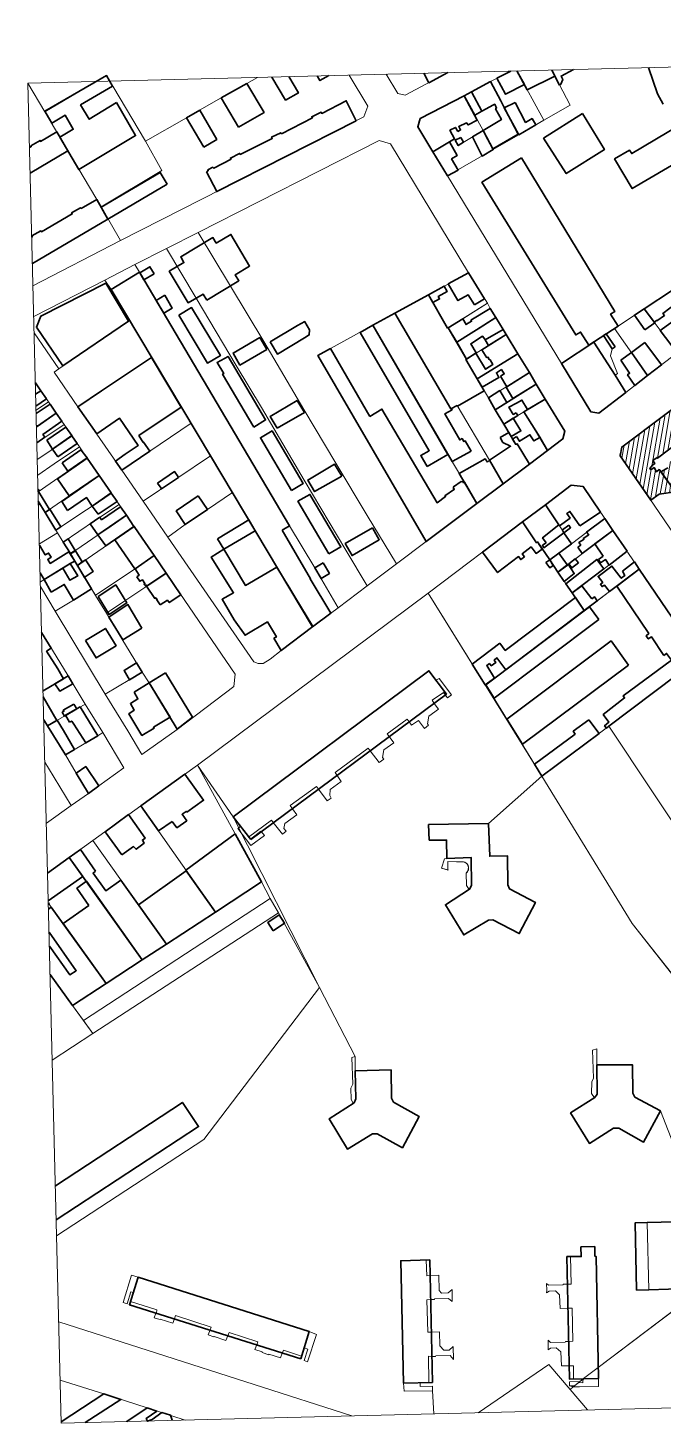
# Model space of a CAD drawing. Extents: x 1215 to 2028, y -6 to 499.
# Drawn here: x 1215 to 1445, y -6 to 499 of the extents above; entities that cross this region are included whole.
import ezdxf

# ---------------------------------------------------------------- set-up
doc = ezdxf.new("R2010")
doc.units = 0
doc.layers.add('Ar1-Site', color=6, linetype='CONTINUOUS', lineweight=18)
doc.layers.add('Ar2-Coupe-Gras', color=7, linetype='CONTINUOUS', lineweight=35)

msp = doc.modelspace()

# ---------------------------------------------------------------- hatches: boundary and pattern name
at = {"layer": 'Ar1-Site'}
h = msp.add_hatch(dxfattribs=at)
h.set_pattern_fill('ANSI31', color=256, scale=0.5, style=0)
h.set_pattern_definition([(260.1565, (1590.8917, 222.358), (1.56413, -0.271394), [])])
h.paths.add_polyline_path([(1486.774, 356.27), (1491.677, 360.015), (1506.937, 339.16), (1510.376, 341.494), (1519.314, 328.726), (1526.061, 333.641), (1486.199, 389.358), (1474.916, 380.957), (1429.67, 346.977), (1429.124, 343.84), (1440.142, 327.751), (1443.21, 329.951), (1448.937, 330.719), (1443.885, 337.963), (1443.239, 338.821), (1442.259, 338.047), (1441.348, 339.523), (1440.243, 338.746), (1439.856, 339.236), (1440.827, 340.385), (1441.685, 341.031), (1440.908, 342.136), (1442.506, 343.175), (1442.637, 342.928), (1462.496, 358.038), (1463.014, 357.302), (1464.853, 358.721), (1464.335, 359.458), (1470.958, 364.37), (1471.601, 363.636), (1472.824, 364.666), (1472.306, 365.403), (1479.297, 370.574), (1479.687, 369.959), (1481.404, 371.251), (1480.889, 371.862), (1482.852, 373.285), (1483.267, 371.672), (1484.565, 369.706), (1445.571, 340.503), (1446.348, 339.398), (1443.76, 337.96), (1449.062, 330.722), (1454.889, 332.491), (1456.977, 333.917), (1459.564, 330.359), (1464.423, 330.855), (1465.406, 331.504), (1461.272, 337.022), (1470.223, 343.741), (1474.482, 338.226), (1490.553, 349.994)])
h.paths.add_polyline_path([(1506.009, 366.368), (1504.851, 367.713), (1502.766, 366.162), (1503.802, 364.689)], flags=17)

# ---------------------------------------------------------------- linework, layer by layer
at = {"layer": 'Ar1-Site', "flags": 128}
for points in [[(1214.783, 478.651), (2015.984, 498.623), (2028.07, 13.758), (1226.87, -6.214)], [(1257.279, 457.601), (1263.289, 447.008), (1241.258, 433.842), (1220.912, 468.311), (1243.196, 481.358)], [(1372.663, 474.093), (1382.154, 479.201), (1392.377, 459.969), (1383.142, 454.617), (1379.472, 461.521)], [(1356.755, 465.826), (1372.663, 474.093), (1379.472, 461.521), (1370.49, 456.051), (1369.179, 458.516), (1361.302, 453.823), (1355.831, 462.805)], [(1366.641, 445.087), (1361.302, 453.823), (1369.179, 458.516), (1370.49, 456.051), (1379.472, 461.521), (1383.142, 454.617)], [(1276.339, 424.599), (1341.84, 457.835), (1345.991, 456.689), (1360.582, 432.57), (1374.26, 410.051), (1359.719, 402.069), (1347.519, 395.394), (1339.632, 391.076), (1319.67, 380.085), (1358.948, 312.736), (1348.155, 304.723), (1337.601, 322.197), (1326.261, 341.152), (1314.659, 360.599), (1300.183, 385.096), (1288.066, 405.155)], [(1264.991, 418.82), (1276.339, 424.599), (1288.066, 405.155), (1300.183, 385.096), (1314.659, 360.599), (1326.261, 341.152), (1337.601, 322.197), (1348.155, 304.723), (1337.487, 296.712), (1329.795, 309.636), (1314.798, 334.995), (1299.279, 361.215), (1290.155, 376.477), (1275.682, 400.849)], [(1253.518, 413.038), (1264.991, 418.82), (1275.682, 400.849), (1290.155, 376.477), (1299.279, 361.215), (1314.798, 334.995), (1329.795, 309.636), (1337.487, 296.712), (1327.066, 288.833), (1318.587, 303.236), (1309.463, 318.498), (1255.213, 410.207)], [(1242.666, 407.396), (1253.518, 413.038), (1255.213, 410.207), (1309.463, 318.498), (1318.587, 303.236), (1327.066, 288.833), (1317.746, 281.855), (1309.524, 296.015), (1304.84, 303.518), (1294.67, 320.628), (1289.325, 329.613), (1281.111, 343.399), (1280.852, 343.767), (1273.812, 355.583), (1270.296, 361.367), (1259.48, 379.334), (1251.526, 392.752), (1244.876, 403.953)], [(1374.26, 410.051), (1381.031, 398.978), (1366.887, 390.131), (1366.64, 390), (1359.719, 402.069)], [(1468.432, 395.535), (1449.681, 381.078), (1437.791, 397.02), (1458.315, 410.523), (1463.258, 402.652)], [(1396.223, 340.772), (1386.781, 333.666), (1381.823, 342.162), (1370.087, 361.98), (1367.868, 360.801), (1347.519, 395.394), (1359.719, 402.069), (1366.64, 390), (1366.887, 390.131), (1370.013, 384.963), (1373.54, 378.805), (1373.293, 378.674), (1377.34, 371.655), (1381.385, 364.76), (1383.865, 360.45), (1386.992, 355.282), (1388.818, 352.204), (1391.298, 347.894), (1391.792, 348.156)], [(1372.177, 393.386), (1381.031, 398.978), (1382.077, 397.13), (1384.158, 393.809), (1377.148, 389.388), (1375.179, 388.214), (1370.013, 384.963), (1366.887, 390.131)], [(1386.781, 333.666), (1377.215, 326.558), (1372.647, 334.438), (1366.78, 344.285), (1339.632, 391.076), (1347.519, 395.394), (1367.868, 360.801), (1370.087, 361.98), (1381.823, 342.162)], [(1387.809, 387.655), (1373.54, 378.805), (1370.013, 384.963), (1375.179, 388.214), (1377.148, 389.388), (1384.158, 393.809)], [(1449.681, 381.078), (1439.019, 372.817), (1426.977, 389.88), (1437.791, 397.02)], [(1232.817, 361.557), (1224.26, 374.085), (1225.98, 375.252), (1251.526, 392.752), (1259.48, 379.334)], [(1377.215, 326.558), (1358.948, 312.736), (1319.67, 380.085), (1339.632, 391.076), (1366.78, 344.285), (1372.647, 334.438)], [(1439.019, 372.817), (1431.176, 366.751), (1427.272, 373.024), (1428.133, 373.545), (1425.6, 379.978), (1426.162, 382.49), (1423.044, 387.284), (1426.977, 389.88)], [(1466.72, 288.816), (1428.993, 344.087), (1429.67, 346.977), (1474.551, 380.573), (1486.199, 389.358), (1503.802, 364.689), (1521.271, 340.391), (1526.71, 332.657), (1504.632, 316.368)], [(1387.809, 387.655), (1392.106, 380.642), (1377.34, 371.655), (1373.293, 378.674), (1373.54, 378.805)], [(1431.176, 366.751), (1421.369, 359.261), (1418.486, 359.689), (1407.807, 377.161), (1423.044, 387.284), (1426.162, 382.49), (1425.6, 379.978), (1428.133, 373.545), (1427.272, 373.024)], [(1248.753, 338.595), (1232.817, 361.557), (1259.48, 379.334), (1270.296, 361.367), (1273.812, 355.583), (1258.95, 345.469)], [(1392.106, 380.642), (1396.272, 373.875), (1381.385, 364.76), (1377.34, 371.655)], [(1396.272, 373.875), (1398.75, 369.69), (1383.865, 360.45), (1381.385, 364.76)], [(1398.75, 369.69), (1402.008, 364.275), (1394.252, 359.71), (1386.992, 355.282), (1383.865, 360.45)], [(1402.008, 364.275), (1409.041, 352.708), (1408.361, 349.943), (1402.846, 345.684), (1394.252, 359.71)], [(1402.846, 345.684), (1396.223, 340.772), (1391.792, 348.156), (1391.298, 347.894), (1388.818, 352.204), (1386.992, 355.282), (1394.252, 359.71)], [(1256.527, 327.421), (1248.753, 338.595), (1258.95, 345.469), (1273.812, 355.583), (1280.852, 343.767)], [(1256.527, 327.421), (1280.852, 343.767), (1281.111, 343.399), (1288.803, 330.474), (1279.712, 324.377), (1271.728, 318.931), (1265.47, 314.404)], [(1240.558, 336.642), (1244.964, 330.256), (1238.085, 325.588), (1235.994, 324.286), (1224.936, 316.891), (1221.029, 323.289), (1229.75, 329.252)], [(1244.964, 330.256), (1247.813, 326.205), (1238.843, 320.235), (1227.542, 312.584), (1225.46, 315.904), (1224.936, 316.891), (1235.994, 324.286), (1238.085, 325.588)], [(1294.67, 320.628), (1304.84, 303.518), (1309.524, 296.015), (1317.746, 281.855), (1306.467, 273.329), (1302.422, 270.231), (1299.962, 268.67), (1298.09, 268.624), (1296.576, 269.211), (1265.47, 314.404), (1271.728, 318.931), (1279.712, 324.377), (1288.803, 330.474), (1289.325, 329.613)], [(1402.086, 326.053), (1411.402, 333.156), (1415.662, 332.637), (1423.57, 321.093), (1411.432, 311.921)], [(1247.813, 326.205), (1250.409, 322.272), (1240.219, 315.148), (1230.148, 308.277), (1227.542, 312.584), (1238.843, 320.235)], [(1393.746, 319.85), (1402.086, 326.053), (1411.432, 311.921), (1403.582, 306.104), (1399.173, 312.615), (1398.805, 312.356)], [(1250.409, 322.272), (1253.259, 318.221), (1232.75, 304.094), (1231.711, 305.692), (1230.148, 308.277), (1240.219, 315.148)], [(1232.75, 304.094), (1253.259, 318.221), (1256.111, 314.045), (1260.517, 307.66), (1253.641, 302.866), (1239.263, 293.389), (1237.833, 295.602), (1235.356, 299.787)], [(1380.475, 260.934), (1380.225, 260.928), (1359.661, 294.142), (1393.746, 319.85), (1398.805, 312.356), (1399.173, 312.615), (1403.582, 306.104), (1406.566, 301.682), (1411.749, 294.191), (1416.03, 287.802)], [(1423.57, 321.093), (1426.425, 316.792), (1406.566, 301.682), (1403.582, 306.104), (1411.432, 311.921)], [(1426.425, 316.792), (1419.927, 311.883), (1415.517, 308.4), (1409.999, 304.266), (1406.566, 301.682), (1411.749, 294.191), (1415.182, 296.775), (1431.608, 309.301), (1426.812, 316.302)], [(1436.018, 302.791), (1431.871, 308.808), (1431.608, 309.301), (1424.989, 304.265), (1415.182, 296.775), (1411.749, 294.191), (1412.916, 292.472), (1416.03, 287.802), (1417.997, 289.101), (1425.228, 294.652), (1427.928, 296.593)], [(1257.795, 296.599), (1250.176, 291.538), (1243.173, 286.866), (1239.266, 293.264), (1239.263, 293.389), (1253.641, 302.866), (1260.517, 307.66), (1264.798, 301.271)], [(1264.798, 301.271), (1289.816, 264.795), (1289.304, 260.285), (1268.83, 244.785), (1258.666, 261.645), (1256.073, 265.453), (1247.473, 279.728), (1243.173, 286.866), (1250.176, 291.538), (1257.795, 296.599)], [(1400.787, 227.838), (1380.475, 260.934), (1416.03, 287.802), (1436.018, 302.791), (1457.803, 270.731), (1424.944, 245.929)], [(1242.78, 257.502), (1224.669, 287.529), (1231.314, 291.567), (1237.833, 295.602), (1239.266, 293.264), (1243.173, 286.866), (1247.473, 279.728), (1256.073, 265.453)], [(1457.803, 270.731), (1470.25, 252.429), (1489.573, 223.931), (1456.605, 198.501), (1424.944, 245.929)], [(1256.065, 235.723), (1250.981, 244.215), (1242.78, 257.502), (1256.073, 265.453), (1258.666, 261.645), (1268.83, 244.785)], [(1319.184, 224.18), (1309.74, 217.2), (1310.517, 216.095), (1312.071, 213.885), (1307.776, 210.78), (1307.448, 208.898), (1308.222, 207.918), (1306.874, 206.885), (1303.522, 211.049), (1302.876, 211.907), (1294.659, 205.831), (1295.301, 205.098), (1299.103, 207.941), (1299.231, 207.819), (1299.359, 207.697), (1300.392, 206.349), (1295.485, 202.729), (1290.708, 208.981), (1291.813, 209.758), (1289.104, 213.188), (1359.862, 266.041), (1362.446, 262.608), (1363.554, 263.26), (1368.075, 257.252), (1366.602, 256.216), (1365.825, 257.321), (1365.179, 258.179), (1361.003, 255.327), (1361.78, 254.222), (1363.331, 252.137), (1359.898, 249.554), (1359.342, 246.792), (1359.729, 246.302), (1358.259, 245.141), (1356.066, 247.959), (1353.609, 246.274), (1352.704, 247.501), (1352.055, 248.484), (1344.817, 243.182), (1345.467, 242.199), (1347.145, 239.992), (1343.587, 237.405), (1343.032, 234.643), (1343.547, 234.031), (1341.827, 232.864), (1338.6, 237.031), (1337.951, 238.014), (1325.929, 229.22), (1326.706, 228.115), (1328.135, 225.903), (1324.209, 223.057), (1324.012, 220.928), (1324.536, 219.942), (1323.063, 218.906), (1319.958, 223.2)], [(1235.499, 253.947), (1241.877, 243.614), (1240.033, 242.443), (1228.338, 235.532), (1221.829, 246.112)], [(1241.877, 243.614), (1249.438, 230.936), (1240.484, 224.342), (1236.68, 221.624), (1232.248, 229.009), (1228.338, 235.532), (1240.033, 242.443)], [(1282.719, 178.677), (1255.654, 217.101), (1276.147, 231.852), (1299.311, 189.583)], [(1238.229, 204.55), (1255.654, 217.101), (1282.719, 178.677), (1264.895, 167.115)], [(1366.426, 198.127), (1366.262, 204.743), (1360.017, 204.712), (1359.752, 210.327), (1381.476, 210.743), (1381.897, 198.887), (1388.263, 199.046), (1388.4, 188.556), (1389.062, 187.074), (1398.427, 182.186), (1392.587, 170.923), (1382.969, 175.93), (1381.474, 175.767), (1372.488, 170.422), (1365.845, 181.374), (1374.453, 186.835), (1373.541, 188.311), (1373.305, 192.802), (1373.426, 192.93), (1373.548, 193.058), (1373.67, 193.186), (1373.791, 193.314), (1373.788, 193.439), (1373.913, 193.442), (1373.91, 193.567), (1374.032, 193.695), (1374.029, 193.819), (1374.15, 193.947), (1374.147, 194.072), (1374.144, 194.197), (1374.141, 194.322), (1374.263, 194.45), (1374.26, 194.575), (1374.257, 194.699), (1374.253, 194.824), (1374.25, 194.949), (1374.247, 195.074), (1374.119, 195.196), (1374.116, 195.321), (1374.113, 195.445), (1374.11, 195.57), (1373.985, 195.567), (1373.982, 195.692), (1373.854, 195.814), (1373.851, 195.938), (1373.723, 196.06), (1373.72, 196.185), (1373.595, 196.182), (1373.592, 196.307), (1373.467, 196.304), (1373.339, 196.425), (1373.211, 196.547), (1373.086, 196.544), (1373.083, 196.669), (1372.958, 196.666), (1372.834, 196.663), (1372.83, 196.787), (1372.706, 196.784), (1372.581, 196.781), (1372.453, 196.903), (1371.829, 196.887), (1366.704, 197.009), (1366.71, 196.76), (1366.779, 194.013), (1366.907, 193.892), (1364.391, 194.578), (1365.556, 197.98)], [(1229.762, 198.468), (1238.229, 204.55), (1264.895, 167.115), (1256.168, 161.402)], [(1302.456, 183.666), (1234.854, 139.51), (1230.972, 144.91), (1299.311, 189.583)], [(1305.461, 178.37), (1238.221, 134.722), (1234.854, 139.51), (1302.456, 183.666)], [(1331.65, 114.942), (1332.362, 116.458), (1331.998, 126.068), (1333.237, 126.473), (1333.242, 121.227), (1346.225, 121.551), (1346.356, 111.311), (1347.014, 109.953), (1356.389, 104.691), (1350.299, 93.421), (1341.18, 98.441), (1339.433, 98.397), (1330.45, 92.927), (1323.807, 103.878), (1332.533, 109.592), (1331.753, 110.822)], [(1443.653, 106.741), (1437.563, 95.472), (1428.569, 100.494), (1426.697, 100.447), (1417.964, 94.983), (1411.067, 106.054), (1419.8, 111.518), (1418.764, 112.991), (1418.783, 117.238), (1419.498, 118.63), (1419.121, 128.739), (1420.61, 129.151), (1420.628, 123.405), (1433.492, 123.476), (1433.626, 113.111), (1434.409, 111.757)], [(1435.025, 41.945), (1434.543, 66.292), (1438.912, 66.4), (1439.519, 42.057)], [(1438.912, 66.4), (1459.261, 66.908), (1459.593, 48.554), (1453.729, 48.283), (1453.747, 42.537), (1450.502, 42.456), (1439.519, 42.057)], [(1420.358, 54.071), (1421.21, 9.873), (1412.218, 9.774), (1412.225, 14.52), (1410.602, 14.48), (1407.852, 14.536), (1407.603, 19.527), (1405.943, 20.984), (1403.821, 20.931), (1403.087, 20.289), (1403, 23.784), (1403.896, 22.932), (1409.139, 23.063), (1409.258, 23.315), (1410.381, 23.343), (1412.004, 23.384), (1411.705, 35.368), (1410.082, 35.328), (1407.336, 35.259), (1407.087, 40.25), (1405.679, 41.589), (1403.432, 41.533), (1402.449, 40.883), (1402.549, 41.885), (1402.49, 44.257), (1403.13, 43.649), (1408.498, 43.782), (1408.491, 44.032), (1409.989, 44.069), (1411.363, 44.104), (1411.114, 54.091), (1414.987, 54.062), (1414.899, 57.558), (1419.893, 57.682), (1419.98, 54.187)], [(1361.611, -2.855), (1361.235, 5.505), (1350.87, 5.371), (1350.674, 8.239), (1349.694, 52.559), (1358.932, 52.79), (1359.075, 47.047), (1360.32, 47.203), (1363.441, 47.281), (1363.578, 41.788), (1364.477, 40.811), (1366.849, 40.87), (1368.316, 42.156), (1368.3, 37.784), (1367.023, 38.876), (1361.905, 38.749), (1361.911, 38.499), (1360.538, 38.465), (1359.165, 38.43), (1359.457, 26.696), (1360.706, 26.727), (1363.702, 26.802), (1363.829, 21.683), (1365.24, 20.22), (1367.241, 20.144), (1368.704, 21.555), (1368.823, 16.811), (1367.537, 18.278), (1362.419, 18.151), (1362.3, 17.898), (1360.927, 17.864), (1359.675, 17.957), (1359.912, 8.47), (1356.666, 8.389), (1356.7, 7.016), (1361.194, 7.128), (1361.235, 5.505), (1361.611, -2.855)], [(1350.674, 8.239), (1349.694, 52.559), (1358.932, 52.79), (1359.075, 47.047), (1360.32, 47.203), (1363.441, 47.281), (1363.578, 41.788), (1364.477, 40.811), (1366.849, 40.87), (1368.316, 42.156), (1368.3, 37.784), (1367.023, 38.876), (1361.905, 38.749), (1361.911, 38.499), (1360.538, 38.465), (1359.165, 38.43), (1359.457, 26.696), (1360.706, 26.727), (1363.702, 26.802), (1363.829, 21.683), (1365.24, 20.22), (1367.241, 20.144), (1368.704, 21.555), (1368.823, 16.811), (1367.537, 18.278), (1362.419, 18.151), (1362.3, 17.898), (1360.927, 17.864), (1359.675, 17.957), (1359.912, 8.47), (1356.666, 8.389), (1356.7, 7.016), (1361.194, 7.128), (1361.235, 5.505), (1350.87, 5.371)], [(1254.659, 46.568), (1316.607, 26.877), (1319.257, 25.819), (1316.004, 15.994), (1314.743, 16.463), (1316.017, 20.491), (1314.756, 20.96), (1313.829, 18.064), (1307.282, 20.149), (1306.807, 19.138), (1306.227, 17.374), (1301.945, 18.767), (1301.951, 18.517), (1299.557, 19.332), (1299.551, 19.581), (1296.908, 20.39), (1297.613, 22.156), (1297.963, 23.164), (1287.636, 26.529), (1287.165, 25.393), (1286.459, 23.627), (1282.174, 25.144), (1282.053, 25.016), (1280.037, 25.715), (1280.742, 27.482), (1281.092, 28.49), (1268.246, 32.667), (1267.775, 31.531), (1267.191, 29.892), (1262.657, 31.403), (1262.66, 31.278), (1261.152, 31.615), (1260.522, 31.849), (1261.103, 33.613), (1261.352, 33.619), (1261.449, 34.746), (1251.881, 37.755), (1252.923, 41.029), (1252.043, 41.256), (1250.651, 36.975), (1249.265, 37.44), (1252.268, 47.258)], [(1421.281, 7.002), (1414.412, 6.955), (1412.04, 6.896), (1412.53, 7.283), (1414.125, 8.447), (1415.626, 8.36), (1415.623, 8.484), (1415.62, 8.609), (1415.617, 8.734), (1415.717, 9.736), (1415.839, 9.864), (1421.11, 13.868), (1421.21, 9.873)], [(1410.745, 8.738), (1414.49, 8.831), (1412.53, 7.283), (1410.782, 7.239)], [(1415.626, 8.36), (1414.125, 8.447), (1414.247, 8.575), (1414.372, 8.578), (1414.369, 8.703), (1414.49, 8.831), (1415.473, 9.48), (1415.47, 9.605), (1415.595, 9.608), (1415.717, 9.736), (1415.617, 8.734), (1415.62, 8.609), (1415.623, 8.484)]]:
    msp.add_lwpolyline(points, close=True, dxfattribs=at)
for points in [[(1483.596, 485.352), (1510.424, 444.799), (1469.748, 417.928), (1458.315, 410.523), (1437.791, 397.02), (1426.977, 389.88), (1423.044, 387.284), (1407.807, 377.161), (1366.641, 445.087), (1383.142, 454.617), (1392.377, 459.969), (1401.491, 465.193), (1410.972, 470.675), (1404.308, 483.376)], [(1297.862, 480.722), (1293.982, 478.502), (1284.744, 473.275), (1276.86, 468.831), (1272.182, 466.092), (1257.279, 457.601), (1243.196, 481.358), (1220.912, 468.311), (1214.783, 478.646)], [(1330.99, 481.548), (1337.781, 470.35), (1336.379, 466.443), (1248.307, 421.652), (1241.258, 433.842), (1263.289, 447.008), (1257.279, 457.601), (1272.182, 466.092), (1276.86, 468.831), (1284.744, 473.275), (1293.982, 478.502), (1297.862, 480.722)], [(1366.695, 482.438), (1351.298, 474.309), (1348.661, 474.868), (1344.383, 481.882)], [(1391.75, 483.062), (1401.491, 465.193), (1392.377, 459.969), (1382.154, 479.201), (1389.506, 483.007)], [(1404.308, 483.376), (1410.972, 470.675), (1401.491, 465.193), (1391.75, 483.062)], [(1214.783, 478.646), (1220.912, 468.311), (1241.258, 433.842), (1248.307, 421.652), (1216.611, 405.31)], [(1216.888, 394.197), (1242.666, 407.396), (1244.876, 403.953), (1251.526, 392.752), (1225.98, 375.252), (1217.034, 388.339)], [(1217.487, 370.191), (1219.432, 367.344), (1217.589, 366.108)], [(1217.589, 366.108), (1219.432, 367.344), (1222.281, 363.293), (1217.735, 360.249)], [(1217.735, 360.249), (1222.281, 363.293), (1225.005, 359.238), (1218.129, 354.445), (1217.884, 354.276)], [(1217.884, 354.276), (1218.129, 354.445), (1225.005, 359.238), (1227.857, 355.062), (1218.765, 348.965), (1218.028, 348.469)], [(1218.028, 348.469), (1218.765, 348.965), (1227.857, 355.062), (1230.706, 351.011), (1221.618, 344.789), (1218.178, 342.445)], [(1218.178, 342.445), (1221.618, 344.789), (1230.706, 351.011), (1233.427, 347.082), (1224.339, 340.859), (1218.32, 336.78)], [(1218.32, 336.78), (1224.339, 340.859), (1233.427, 347.082), (1236.28, 342.906), (1227.188, 336.808), (1218.47, 330.75)], [(1218.47, 330.75), (1227.188, 336.808), (1236.28, 342.906), (1240.558, 336.642), (1229.75, 329.252), (1221.029, 323.289), (1219.204, 326.366), (1218.552, 327.443)], [(1218.552, 327.443), (1219.204, 326.366), (1218.589, 325.992)], [(1218.589, 325.992), (1219.204, 326.366), (1221.029, 323.289), (1224.936, 316.891), (1225.46, 315.904), (1218.938, 311.968)], [(1218.938, 311.968), (1225.46, 315.904), (1227.542, 312.584), (1230.148, 308.277), (1231.711, 305.692), (1219.282, 298.19)], [(1219.282, 298.19), (1231.711, 305.692), (1232.75, 304.094), (1235.356, 299.787), (1237.833, 295.602), (1231.314, 291.567), (1224.669, 287.529), (1219.325, 296.44)], [(1225.18, 61.548), (1278.4, 96.376), (1320.249, 151.382), (1333.237, 126.473), (1331.998, 126.068), (1332.362, 116.458), (1331.65, 114.942), (1331.753, 110.822), (1332.533, 109.592), (1323.807, 103.878), (1330.45, 92.927), (1339.433, 98.397), (1341.18, 98.441), (1350.299, 93.421), (1356.389, 104.691), (1347.014, 109.953), (1346.356, 111.311), (1346.225, 121.551), (1333.242, 121.227), (1333.237, 126.473), (1320.249, 151.382), (1289.104, 213.188), (1359.862, 266.041), (1362.446, 262.608), (1363.554, 263.26), (1368.075, 257.252), (1366.602, 256.216), (1365.825, 257.321), (1365.179, 258.179), (1361.003, 255.327), (1361.78, 254.222), (1363.331, 252.137), (1359.898, 249.554), (1359.342, 246.792), (1359.729, 246.302), (1358.259, 245.141), (1356.066, 247.959), (1353.609, 246.274), (1352.704, 247.501), (1352.055, 248.484), (1344.817, 243.182), (1345.467, 242.199), (1347.145, 239.992), (1343.587, 237.405), (1343.032, 234.643), (1343.547, 234.031), (1341.827, 232.864), (1338.6, 237.031), (1337.951, 238.014), (1325.929, 229.22), (1326.706, 228.115), (1328.135, 225.903), (1324.209, 223.057), (1324.012, 220.928), (1324.536, 219.942), (1323.063, 218.906), (1319.958, 223.2), (1319.184, 224.18), (1309.74, 217.2), (1310.517, 216.095), (1312.071, 213.885), (1307.776, 210.78), (1307.448, 208.898), (1308.222, 207.918), (1306.874, 206.885), (1303.522, 211.049), (1302.876, 211.907), (1294.659, 205.831), (1295.301, 205.098), (1299.103, 207.941), (1299.231, 207.819), (1299.359, 207.697), (1300.392, 206.349), (1295.485, 202.729), (1290.708, 208.981), (1291.813, 209.758), (1289.104, 213.188), (1276.147, 231.852), (1359.661, 294.142), (1400.787, 227.838), (1381.476, 210.743), (1359.752, 210.327), (1360.017, 204.712), (1366.262, 204.743), (1366.426, 198.127), (1365.556, 197.98), (1364.391, 194.578), (1366.779, 194.013), (1366.704, 197.009), (1372.83, 196.787), (1373.592, 196.307), (1374.11, 195.57), (1374.257, 194.699), (1374.15, 193.947), (1373.305, 192.802), (1373.541, 188.311), (1374.453, 186.835), (1365.845, 181.374), (1372.488, 170.422), (1381.474, 175.767), (1382.969, 175.93), (1392.587, 170.923), (1398.427, 182.186), (1389.062, 187.074), (1388.4, 188.556), (1388.263, 199.046), (1381.897, 198.887), (1381.476, 210.743), (1400.787, 227.838), (1433.468, 174.565), (1468.556, 129.971)], [(1219.737, 279.932), (1229.373, 264.163), (1220.265, 258.726)], [(1220.265, 258.726), (1229.373, 264.163), (1235.499, 253.947), (1221.829, 246.112), (1220.526, 248.279)], [(1220.526, 248.279), (1221.829, 246.112), (1228.338, 235.532), (1232.248, 229.009), (1236.68, 221.624), (1230.419, 217.221), (1222.212, 230.757), (1220.909, 232.92)], [(1452.688, 150.186), (1433.468, 174.565), (1400.787, 227.838), (1424.944, 245.929), (1456.605, 198.501)], [(1220.909, 232.92), (1222.212, 230.757), (1230.419, 217.221), (1221.457, 210.918)], [(1221.908, 192.814), (1229.762, 198.468), (1256.168, 161.402), (1243.141, 152.833), (1223.216, 180.442), (1222.18, 181.915)], [(1222.18, 181.915), (1223.216, 180.442), (1243.141, 152.833), (1230.972, 144.91), (1222.824, 156.074)], [(1223.595, 125.146), (1238.221, 134.722), (1305.461, 178.37), (1320.249, 151.382), (1278.4, 96.376), (1225.18, 61.548)], [(1222.824, 156.074), (1230.972, 144.91), (1238.221, 134.722), (1223.595, 125.146)], [(1459.261, 66.908), (1443.653, 106.741), (1434.409, 111.757), (1433.626, 113.111), (1433.492, 123.476), (1420.628, 123.405), (1420.61, 129.151), (1419.121, 128.739), (1419.498, 118.63), (1418.783, 117.238), (1418.764, 112.991), (1419.8, 111.518), (1411.067, 106.054), (1417.964, 94.983), (1426.697, 100.447), (1428.569, 100.494), (1437.563, 95.472), (1443.653, 106.741), (1459.261, 66.908), (1434.543, 66.292), (1435.025, 41.945), (1450.502, 42.456)], [(1450.657, 36.214), (1421.11, 13.868), (1420.358, 54.071), (1419.98, 54.187), (1419.893, 57.682), (1414.899, 57.558), (1414.987, 54.062), (1411.114, 54.091), (1411.363, 44.104), (1409.989, 44.069), (1408.491, 44.032), (1408.498, 43.782), (1403.13, 43.649), (1402.49, 44.257), (1402.549, 41.885), (1402.449, 40.883), (1403.432, 41.533), (1405.679, 41.589), (1407.087, 40.25), (1407.336, 35.259), (1410.082, 35.328), (1411.705, 35.368), (1412.004, 23.384), (1410.381, 23.343), (1409.258, 23.315), (1409.139, 23.063), (1403.896, 22.932), (1403, 23.784), (1403.087, 20.289), (1403.821, 20.931), (1405.943, 20.984), (1407.603, 19.527), (1407.852, 14.536), (1410.602, 14.48), (1412.225, 14.52), (1412.218, 9.774), (1415.47, 9.605), (1414.49, 8.831), (1410.745, 8.738), (1410.782, 7.239), (1412.04, 6.896), (1410.938, 5.994), (1403.218, 15.045), (1377.74, -2.453)], [(1417.298, -1.467), (1410.938, 5.994), (1412.04, 6.896), (1414.412, 6.955), (1421.281, 7.002), (1421.21, 9.873), (1421.11, 13.868), (1450.901, 36.47)], [(1332.045, -3.592), (1225.957, 30.39)], [(1377.74, -2.453), (1403.218, 15.045), (1410.938, 5.994), (1417.298, -1.467)], [(1226.481, 9.366), (1242.219, 4.412), (1226.855, -5.628)], [(1226.855, -5.628), (1242.219, 4.412), (1257.96, -0.692), (1250.482, -5.625)], [(1250.489, -5.625), (1257.96, -0.692), (1271.732, -5.096)]]:
    msp.add_lwpolyline(points, dxfattribs=at)
at = {"layer": 'Ar2-Coupe-Gras', "flags": 128}
for points in [[(1246.813, 471.58), (1236.969, 465.589), (1233.842, 470.757), (1245.415, 477.541), (1243.196, 481.358), (1220.909, 468.436), (1223.39, 464.126), (1228.315, 466.997), (1231.189, 461.947), (1226.388, 459.079), (1233.176, 447.381), (1253.731, 459.636)], [(1291.004, 462.688), (1284.744, 473.275), (1293.982, 478.502), (1300.239, 468.04)], [(1376.461, 467.067), (1372.663, 474.093), (1375.251, 475.531), (1379.048, 468.506)], [(1379.472, 461.521), (1386.12, 465.434), (1384.023, 469.379), (1384.391, 469.638), (1383.733, 470.996), (1383.24, 470.734), (1379.048, 468.506), (1375.251, 475.531), (1382.154, 479.201), (1385.952, 472.175), (1386.873, 470.325), (1388.448, 467.241), (1388.711, 466.748), (1389.497, 465.269), (1392.121, 460.212), (1383.011, 454.864), (1380.259, 460.042)], [(1279.415, 446.535), (1283.091, 439.382), (1333.542, 464.998), (1329.988, 472.279), (1321.109, 467.686), (1320.847, 468.179), (1317.516, 466.472), (1317.775, 466.104), (1306.552, 460.328), (1306.293, 460.696), (1302.96, 459.114), (1303.222, 458.621), (1291.624, 452.836), (1291.365, 453.204), (1288.035, 451.497), (1288.294, 451.129), (1282.005, 447.849), (1281.746, 448.217), (1279.896, 447.297), (1280.03, 446.926)], [(1370.362, 461.169), (1369.451, 462.645), (1367.479, 461.597), (1369.179, 458.516), (1361.302, 453.823), (1355.831, 462.805), (1356.755, 465.826), (1372.663, 474.093), (1377.382, 465.216), (1374.051, 463.509), (1373.533, 464.246), (1370.693, 462.926), (1371.349, 461.693)], [(1391.086, 471.679), (1387.138, 469.707), (1392.377, 459.969), (1398.535, 463.495), (1397.227, 465.836), (1394.89, 464.404)], [(1278.442, 455.505), (1272.182, 466.092), (1276.985, 468.835), (1283.12, 458.245)], [(1415.419, 467.663), (1401.403, 458.695), (1409.591, 445.908), (1423.364, 454.621)], [(1375.658, 459.178), (1379.472, 461.521), (1383.142, 454.617), (1379.203, 452.271)], [(1367.335, 457.346), (1370.081, 452.418), (1368.111, 451.245), (1370.461, 447.181), (1366.641, 445.087), (1361.302, 453.823)], [(1371.417, 458.947), (1369.441, 458.023), (1370.49, 456.051), (1372.459, 457.224)], [(1393.335, 451.624), (1379.065, 442.774), (1413.045, 387.534), (1414.768, 388.577), (1417.76, 383.78), (1428.331, 390.664), (1425.598, 395.092), (1427.199, 396.007)], [(1265.161, 442.058), (1243.742, 429.407), (1241.261, 433.718), (1262.684, 446.243)], [(1279.574, 400.071), (1291.14, 407.105), (1289.836, 409.321), (1295.004, 412.448), (1288.224, 423.896), (1282.93, 420.766), (1281.757, 422.735), (1270.062, 415.823), (1271.239, 413.729), (1265.946, 410.599), (1272.726, 399.151), (1278.145, 402.284)], [(1306.754, 316.932), (1309.463, 318.498), (1255.213, 410.207), (1244.876, 403.953), (1280.852, 343.767), (1317.746, 281.855), (1324.366, 286.892), (1316.936, 299.323), (1317.061, 299.326)], [(1260.475, 409.588), (1256.779, 407.498), (1255.344, 409.96), (1258.911, 412.173)], [(1376.425, 398.363), (1379.992, 400.576), (1374.26, 410.051), (1366.866, 405.995), (1370.389, 399.962), (1374.084, 402.053)], [(1453.343, 399.531), (1461.701, 404.986), (1458.315, 410.523), (1437.791, 397.02), (1441.411, 392.114), (1442.269, 392.76), (1442.397, 392.638), (1445.097, 394.579), (1444.579, 395.316), (1452.179, 401.126)], [(1242.944, 406.278), (1251.157, 392.493), (1227.453, 376.288), (1217.86, 390.289), (1219.508, 394.327)], [(1359.719, 402.069), (1365.387, 405.208), (1366.435, 403.236), (1363.233, 401.407), (1363.754, 400.546), (1361.288, 399.235), (1360.767, 400.097)], [(1264.288, 401.939), (1261.213, 399.988), (1263.95, 395.435), (1267.028, 397.26)], [(1370.218, 361.734), (1379.821, 367.345), (1373.293, 378.674), (1373.54, 378.805), (1366.887, 390.131), (1366.64, 390), (1359.719, 402.069), (1347.519, 395.394), (1367.868, 360.801), (1370.087, 361.98)], [(1269.34, 394.695), (1274.018, 397.435), (1284.444, 380.082), (1279.766, 377.342)], [(1375.12, 345.492), (1368.344, 341.701), (1339.632, 391.076), (1347.519, 395.394), (1367.868, 360.801), (1368.117, 360.807), (1368.251, 360.436), (1365.664, 358.997), (1371.022, 349.512), (1371.883, 350.033), (1372.536, 348.925), (1373.029, 349.188)], [(1377.148, 389.388), (1375.179, 388.214), (1370.013, 384.963), (1366.887, 390.131), (1372.177, 393.386), (1373.353, 391.292), (1373.475, 391.42), (1375.323, 392.465), (1375.064, 392.833), (1382.077, 397.13), (1384.158, 393.809)], [(1384.158, 393.809), (1386.764, 389.502), (1380.238, 385.717), (1380.107, 385.964), (1379.33, 387.069), (1375.026, 384.338), (1376.982, 381.014), (1373.54, 378.805), (1370.013, 384.963), (1375.179, 388.214), (1377.148, 389.388), (1377.763, 389.778)], [(1437.981, 389.405), (1434.227, 394.683), (1437.791, 397.02), (1441.667, 391.87)], [(1451.339, 394.735), (1443.608, 389.171), (1449.681, 381.078), (1457.156, 386.885)], [(1302.433, 385.027), (1312.28, 390.894), (1314.992, 392.335), (1314.996, 392.21), (1316.69, 389.38), (1316.612, 387.504), (1314.889, 386.462), (1305.042, 380.595)], [(1359.268, 339.976), (1366.78, 344.285), (1339.632, 391.076), (1334.95, 388.461), (1360.002, 345.615), (1356.921, 343.914)], [(1380.238, 385.717), (1386.764, 389.502), (1387.809, 387.655), (1381.411, 383.748)], [(1301.253, 382.249), (1291.525, 376.636), (1289.044, 380.946), (1298.648, 386.556)], [(1380.899, 379.238), (1379.076, 382.191), (1387.809, 387.655), (1392.106, 380.642), (1377.34, 371.655), (1373.293, 378.674), (1376.86, 380.886), (1380.377, 375.103), (1382.958, 376.791), (1382.041, 378.517), (1381.788, 378.636), (1381.66, 378.758), (1381.535, 378.754), (1381.529, 379.004), (1381.401, 379.126), (1381.398, 379.251), (1381.267, 379.497)], [(1419.605, 384.95), (1427.272, 373.024), (1431.176, 366.751), (1421.369, 359.261), (1418.486, 359.689), (1407.807, 377.161)], [(1427.266, 383.267), (1426.162, 382.49), (1423.044, 387.284), (1424.027, 387.933)], [(1437.971, 384.783), (1433.19, 381.166), (1439.019, 372.817), (1444.044, 376.69)], [(1241.418, 367.267), (1259.48, 379.334), (1270.296, 361.367), (1254.937, 351.116), (1256.497, 348.656), (1256.619, 348.784), (1258.95, 345.469), (1248.753, 338.595), (1246.422, 341.909), (1249.984, 344.372), (1254.653, 347.486), (1247.909, 357.436), (1239.682, 351.735), (1232.817, 361.557)], [(1296.583, 354.152), (1300.765, 356.755), (1287.2, 379.776), (1283.258, 377.554), (1285.729, 373.618), (1285.236, 373.356)], [(1338.456, 358.069), (1324.23, 382.572), (1319.67, 380.085), (1358.948, 312.736), (1377.215, 326.558), (1372.778, 334.192), (1372.407, 334.057), (1372.272, 334.429), (1371.52, 334.535), (1368.821, 332.594), (1368.839, 331.845), (1369.092, 331.726), (1365.656, 329.267), (1365.912, 329.024), (1362.844, 326.824), (1342.888, 360.678)], [(1385.811, 372.615), (1388.029, 368.798), (1396.272, 373.875), (1392.106, 380.642), (1377.34, 371.655), (1379.166, 368.577), (1385.199, 372.1), (1384.281, 373.826), (1386.126, 374.997), (1387.165, 373.399)], [(1429.385, 378.448), (1433.19, 381.166), (1439.019, 372.817), (1434.362, 369.204), (1431.766, 373.136), (1432.503, 373.654)], [(1390.26, 364.482), (1387.783, 368.667), (1396.272, 373.875), (1398.75, 369.69)], [(1391.512, 359.392), (1392.036, 358.405), (1386.992, 355.282), (1383.865, 360.45), (1398.75, 369.69), (1402.008, 364.275), (1395.606, 360.493), (1393.522, 363.939), (1391.549, 362.89), (1388.837, 361.448), (1390.404, 358.739)], [(1304.962, 353.737), (1314.812, 359.478), (1312.206, 363.785), (1302.481, 358.047)], [(1388.048, 363.053), (1385.567, 367.363), (1381.385, 364.76), (1383.865, 360.45)], [(1394.252, 359.71), (1402.008, 364.275), (1409.041, 352.708), (1408.361, 349.943), (1402.846, 345.684), (1399.978, 350.484)], [(1221.627, 349.411), (1228.503, 354.204), (1230.703, 351.136), (1223.706, 346.215)], [(1389.604, 350.725), (1393.174, 352.813), (1390.313, 357.363), (1386.992, 355.282)], [(1225.65, 343.39), (1232.65, 348.187), (1230.706, 351.011), (1223.706, 346.215)], [(1310.144, 331.256), (1314.33, 333.734), (1303.111, 352.816), (1298.926, 350.338)], [(1385.615, 350.376), (1388.818, 352.204), (1391.298, 347.894), (1391.792, 348.156), (1396.223, 340.772), (1386.781, 333.666), (1381.823, 342.162), (1389.441, 347.223), (1386.658, 348.653)], [(1391.601, 350.775), (1390.125, 349.864), (1391.298, 347.894), (1391.792, 348.156), (1396.223, 340.772), (1402.846, 345.684), (1399.981, 350.359), (1397.887, 349.183), (1396.458, 351.395), (1392.644, 349.052)], [(1227.201, 341.305), (1233.955, 345.971), (1236.276, 343.031), (1229.276, 338.234)], [(1225.471, 335.516), (1229.75, 329.252), (1240.558, 336.642), (1236.28, 342.906)], [(1328.377, 336.458), (1318.524, 330.841), (1316.046, 335.026), (1325.771, 340.765)], [(1381.09, 341.519), (1381.823, 342.162), (1386.781, 333.666), (1377.215, 326.558), (1370.825, 337.391), (1380.185, 342.745)], [(1229.131, 323.99), (1236.01, 328.659), (1238.085, 325.588), (1244.961, 330.381), (1240.558, 336.642), (1227.05, 327.311)], [(1261.736, 333.922), (1267.878, 338.072), (1269.173, 336.231), (1269.304, 335.984), (1263.162, 331.834), (1263.034, 331.956), (1263.031, 332.081)], [(1240.157, 322.641), (1247.036, 327.31), (1244.964, 330.256), (1238.085, 325.588)], [(1276.342, 329.289), (1268.483, 323.847), (1271.728, 318.931), (1279.712, 324.377)], [(1323.706, 308.36), (1328.016, 310.841), (1316.801, 329.798), (1312.491, 327.318)], [(1414.516, 318.494), (1422.013, 323.427), (1415.662, 332.637), (1411.402, 333.156), (1402.086, 326.053), (1407.147, 318.435), (1410.949, 321.278), (1409.785, 322.873), (1410.89, 323.65)], [(1222.749, 324.456), (1226.656, 318.058), (1224.936, 316.891), (1221.029, 323.289)], [(1240.094, 315.145), (1237.37, 319.199), (1238.843, 320.235), (1240.81, 321.533), (1241.455, 320.675), (1248.334, 325.344), (1250.409, 322.272), (1243.656, 317.607), (1240.216, 315.273), (1240.219, 315.148)], [(1402.303, 312.318), (1400.952, 311.41), (1401.473, 310.549), (1408.708, 315.975), (1411.432, 311.921), (1403.582, 306.104), (1399.173, 312.615), (1398.805, 312.356), (1393.746, 319.85), (1402.086, 326.053), (1406.888, 318.803), (1401.008, 314.16)], [(1240.094, 315.145), (1242.94, 311.219), (1253.134, 318.218), (1250.409, 322.272)], [(1256.111, 314.045), (1260.517, 307.66), (1253.641, 302.866), (1253.517, 302.863), (1246.258, 313.425), (1253.259, 318.221)], [(1283.35, 313.725), (1294.67, 320.628), (1297.017, 316.689), (1285.69, 310.036)], [(1394.435, 307.25), (1393.658, 308.355), (1396.845, 310.808), (1398.652, 308.48), (1400.861, 310.034), (1399.173, 312.615), (1398.805, 312.356), (1393.746, 319.85), (1379.28, 308.871), (1384.71, 301.512), (1392.31, 307.322), (1393.087, 306.217)], [(1410.515, 318.644), (1411.161, 317.785), (1408.708, 315.975), (1408.187, 316.837), (1408.183, 316.962)], [(1413.71, 310.729), (1415.392, 308.397), (1426.425, 316.792), (1423.57, 321.093), (1416.947, 316.181), (1417.721, 315.201), (1415.755, 313.903), (1416.01, 313.659), (1414.169, 312.364), (1414.815, 311.506)], [(1231.864, 309.569), (1229.386, 313.754), (1227.542, 312.584), (1230.144, 308.401)], [(1339.461, 317.747), (1329.611, 312.005), (1332.092, 307.695), (1341.942, 313.437)], [(1422.91, 307.461), (1419.927, 311.883), (1426.425, 316.792), (1431.608, 309.301), (1425.113, 304.268), (1423.815, 306.234), (1421.971, 305.064), (1421.191, 306.293)], [(1231.992, 309.447), (1234.467, 305.386), (1232.75, 304.094), (1231.711, 305.692), (1230.148, 308.277)], [(1303.733, 277.758), (1306.467, 273.329), (1317.868, 281.983), (1304.84, 303.518), (1293.514, 296.865), (1285.69, 310.036), (1281.14, 307.174), (1289.207, 294.259), (1285.018, 291.907), (1289.452, 284.397), (1293.338, 278.873), (1301.462, 283.697), (1304.719, 278.282)], [(1406.894, 308.56), (1409.999, 304.266), (1406.566, 301.682), (1403.582, 306.104)], [(1223.246, 294.489), (1220.634, 299.046), (1227.404, 303.087), (1230.01, 298.78), (1232.843, 300.349), (1230.11, 304.778), (1231.711, 305.692), (1237.833, 295.602), (1231.314, 291.567), (1227.925, 297.229)], [(1235.572, 306.163), (1238.424, 301.987), (1235.474, 300.04), (1235.231, 299.784), (1232.75, 304.094)], [(1254.212, 300.008), (1255.071, 300.654), (1253.641, 302.866), (1260.517, 307.66), (1264.798, 301.271), (1257.795, 296.599), (1257.533, 297.092), (1257.164, 296.833), (1256.777, 297.323), (1257.146, 297.582), (1256.238, 298.934), (1255.251, 298.41)], [(1321.665, 305.062), (1318.587, 303.236), (1320.931, 299.422), (1323.883, 301.245)], [(1402.231, 305.196), (1403.654, 303.233), (1404.881, 304.138), (1403.582, 306.104)], [(1408.772, 298.364), (1412.449, 301.204), (1410.242, 304.522), (1406.566, 301.682)], [(1423.15, 302.845), (1420.691, 306.281), (1409.418, 297.506), (1411.749, 294.191)], [(1413.975, 305.114), (1412.817, 306.459), (1410.489, 304.653), (1411.647, 303.307)], [(1429.916, 302.014), (1434.33, 305.372), (1436.018, 302.791), (1425.228, 294.652), (1423.421, 296.98), (1422.56, 296.459), (1421.914, 297.318), (1422.772, 297.964), (1421.093, 300.17), (1426.121, 303.918), (1429.479, 299.505), (1430.828, 300.538)], [(1262.585, 289.848), (1265.291, 291.54), (1265.937, 290.681), (1270.113, 293.534), (1264.798, 301.271), (1257.67, 296.596), (1260.653, 292.174), (1261.022, 292.433), (1261.536, 291.821), (1261.415, 291.693)], [(1444.916, 271.534), (1445.896, 272.308), (1447.706, 269.855), (1430.166, 256.926), (1430.684, 256.19), (1422.965, 250.126), (1425.031, 247.43), (1423.44, 246.141), (1424.086, 245.283), (1424.944, 245.929), (1457.803, 270.731), (1436.018, 302.791), (1427.928, 296.593), (1439.471, 279.518), (1438.494, 278.619), (1439.271, 277.514), (1440.376, 278.291)], [(1240.149, 292.912), (1246.541, 297.068), (1250.576, 290.548), (1244.184, 286.392)], [(1418.799, 291.994), (1415.182, 296.775), (1411.749, 294.191), (1416.03, 287.802), (1420.815, 291.294), (1419.779, 292.768)], [(1256.049, 281.441), (1250.966, 289.934), (1244.084, 285.39), (1249.161, 277.147)], [(1385.594, 276.051), (1375.541, 268.431), (1380.225, 260.928), (1383.662, 263.387), (1380.8, 267.937), (1381.783, 268.586), (1382.426, 267.853), (1384.146, 269.02), (1383.5, 269.878), (1384.48, 270.652), (1387.71, 266.361), (1416.03, 287.802), (1412.916, 292.472), (1387.535, 273.352)], [(1421.358, 284.563), (1417.997, 289.101), (1380.475, 260.934), (1383.468, 256.137)], [(1235.676, 276.936), (1242.81, 281.361), (1246.714, 275.088), (1239.454, 270.66)], [(1432.136, 268.093), (1393.753, 239.405), (1388.03, 248.506), (1425.798, 276.804)], [(1254.113, 268.902), (1249.56, 266.165), (1251.519, 262.716), (1256.073, 265.453)], [(1231.068, 261.332), (1226.389, 258.592), (1224.573, 261.295), (1229.373, 264.163)], [(1264.571, 265.29), (1274.342, 249.17), (1268.827, 244.91), (1258.666, 261.645)], [(1295.429, 204.976), (1289.104, 213.188), (1359.862, 266.041), (1366.194, 257.58)], [(1253.254, 258.262), (1258.666, 261.645), (1266.221, 249.217), (1260.191, 245.569), (1260.45, 245.201), (1256.018, 242.592), (1251.325, 250.47), (1253.291, 251.768), (1251.859, 254.105), (1254.565, 255.797)], [(1231.376, 253.97), (1232.543, 252.25), (1227.987, 249.638), (1227.203, 250.993), (1227.818, 251.383), (1227.559, 251.751)], [(1229.79, 247.435), (1228.355, 249.897), (1233.651, 252.902), (1240.033, 242.443), (1235.723, 239.963), (1231.432, 246.726), (1230.655, 247.831)], [(1231.662, 237.488), (1227.618, 244.382), (1225.403, 248.075), (1221.829, 246.112), (1228.338, 235.532)], [(1417.766, 248.248), (1421.511, 243.345), (1400.787, 227.838), (1398.053, 232.267), (1412.772, 243.127), (1412.123, 244.11)], [(1240.484, 224.342), (1235.688, 231.343), (1232.248, 229.009), (1236.68, 221.624)], [(1267.036, 211.513), (1261.998, 208.14), (1255.654, 217.101), (1271.606, 228.616), (1278.337, 219.165), (1272.323, 214.893), (1272.067, 215.136), (1270.594, 214.1), (1272.276, 211.769), (1268.718, 209.182)], [(1248.725, 199.44), (1242.771, 207.786), (1251.235, 213.992), (1257.195, 205.397), (1256.212, 204.748), (1256.864, 203.64), (1253.921, 201.443), (1253.022, 202.42)], [(1360.017, 204.712), (1359.752, 210.327), (1381.476, 210.743), (1381.897, 198.887), (1388.263, 199.046), (1388.4, 188.556), (1389.062, 187.074), (1398.427, 182.186), (1392.587, 170.923), (1382.969, 175.93), (1381.474, 175.767), (1372.488, 170.422), (1365.845, 181.374), (1374.574, 186.963), (1375.289, 188.355), (1375.162, 198.469), (1366.426, 198.127), (1366.262, 204.743)], [(1271.972, 193.899), (1289.759, 206.958), (1299.311, 189.583), (1282.719, 178.677)], [(1239.255, 193.458), (1233.813, 201.317), (1229.762, 198.468), (1256.168, 161.402), (1264.895, 167.115), (1248.456, 190.19), (1242.928, 186.429), (1238.397, 192.812)], [(1254.797, 181.354), (1272.103, 193.652), (1282.719, 178.677), (1264.895, 167.115)], [(1236.817, 181.03), (1227.485, 174.552), (1243.141, 152.833), (1256.168, 161.402), (1235.972, 189.878), (1232.539, 187.294)], [(1303.498, 171.95), (1301.55, 174.899), (1305.726, 177.752), (1307.677, 174.677)], [(1350.299, 93.421), (1341.18, 98.441), (1339.433, 98.397), (1330.45, 92.927), (1323.807, 103.878), (1332.78, 109.723), (1333.495, 111.115), (1333.242, 121.227), (1346.225, 121.551), (1346.356, 111.311), (1347.014, 109.953), (1356.389, 104.691)], [(1411.067, 106.054), (1419.922, 111.646), (1420.768, 112.791), (1420.628, 123.405), (1433.492, 123.476), (1433.626, 113.111), (1434.409, 111.757), (1443.653, 106.741), (1437.563, 95.472), (1428.569, 100.494), (1426.697, 100.447), (1417.964, 94.983)], [(1459.261, 66.908), (1438.912, 66.4), (1434.543, 66.292), (1435.025, 41.945), (1439.519, 42.057), (1453.747, 42.537), (1453.729, 48.283), (1459.593, 48.554)], [(1409.74, 54.056), (1410.72, 9.736), (1421.21, 9.873), (1420.358, 54.071), (1419.98, 54.187), (1419.893, 57.682), (1414.899, 57.558), (1414.987, 54.062)], [(1350.674, 8.239), (1349.694, 52.559), (1360.18, 52.821), (1361.16, 8.501)], [(1313.48, 17.056), (1251.534, 36.622), (1254.659, 46.568), (1316.607, 26.877)]]:
    msp.add_lwpolyline(points, close=True, dxfattribs=at)
for points in [[(1309.146, 481.003), (1312.68, 475.096), (1307.998, 472.481), (1302.993, 480.85)], [(1323.628, 481.364), (1320.438, 479.536), (1319.449, 481.26)], [(1366.709, 482.438), (1359.806, 478.769), (1358.008, 482.221)], [(1389.522, 483.007), (1384.498, 480.383), (1387.641, 474.591), (1394.423, 478.133), (1391.748, 483.062)], [(1404.302, 483.375), (1405.465, 481.156), (1395.471, 476.16), (1391.746, 483.062)], [(1412.187, 483.572), (1407.712, 481.212), (1408.367, 479.979), (1407.662, 478.213), (1407.168, 477.951), (1404.318, 483.376)], [(1444.691, 471.016), (1442.6, 474.712), (1439.356, 484.249)], [(1460.422, 456.294), (1433.459, 440.507), (1427.072, 451.215), (1432.49, 454.348), (1433.27, 453.119), (1455.058, 466.028)], [(1215.365, 455.328), (1215.98, 455.697), (1215.849, 455.943), (1219.173, 457.9), (1219.307, 457.529), (1225.215, 461.049), (1229.259, 454.154), (1215.594, 446.11)], [(1216.175, 422.835), (1216.421, 422.98), (1216.162, 423.349), (1219.489, 425.18), (1219.748, 424.812), (1230.827, 431.334), (1230.568, 431.702), (1233.771, 433.531), (1234.027, 433.287), (1239.691, 436.551), (1243.742, 429.407), (1216.411, 413.344)], [(1474.916, 380.957), (1429.67, 346.977), (1429.124, 343.84), (1440.142, 327.751), (1443.21, 329.951), (1448.937, 330.719), (1443.885, 337.963), (1443.239, 338.821), (1442.259, 338.047), (1441.348, 339.523), (1440.243, 338.746), (1439.856, 339.236), (1440.827, 340.385), (1441.685, 341.031), (1440.908, 342.136), (1442.506, 343.175), (1442.637, 342.928), (1462.496, 358.038)], [(1217.589, 366.093), (1219.432, 367.344), (1217.487, 370.191)], [(1217.697, 361.754), (1221.504, 364.397), (1219.432, 367.344), (1217.589, 366.112)], [(1217.764, 359.071), (1222.802, 362.431), (1225.005, 359.238), (1218.129, 354.445), (1217.87, 354.813)], [(1218.029, 348.434), (1220.85, 350.516), (1220.201, 351.499), (1227.077, 356.292), (1225.005, 359.238), (1217.883, 354.314)], [(1446.348, 339.398), (1443.76, 337.96), (1449.062, 330.722)], [(1218.445, 331.75), (1218.836, 331.104), (1218.468, 330.82)], [(1218.553, 327.42), (1221.029, 323.289), (1222.627, 324.328), (1218.592, 330.848), (1218.47, 330.762)], [(1219.202, 301.386), (1220.634, 299.046), (1230.11, 304.778), (1231.711, 305.692), (1229.63, 309.013), (1222.863, 304.847), (1221.952, 306.324), (1223.182, 307.104), (1222.27, 308.58), (1221.038, 307.925), (1218.952, 311.426)], [(1219.737, 279.909), (1223.254, 274.128), (1221.531, 273.086), (1225.563, 266.691), (1227.651, 263.12), (1220.265, 258.72)], [(1220.526, 248.279), (1221.829, 246.112), (1225.278, 248.072), (1220.318, 256.598)], [(1221.908, 192.814), (1229.762, 198.468), (1234.68, 191.595), (1222.158, 182.789)], [(1222.177, 182.034), (1222.436, 181.671), (1222.19, 181.509)], [(1222.824, 156.074), (1230.972, 144.91), (1243.141, 152.833), (1223.216, 180.442), (1222.234, 179.751)], [(1222.443, 171.384), (1232.284, 157.434), (1229.946, 156.001), (1222.568, 166.363)], [(1224.728, 79.689), (1270.696, 109.8), (1276.534, 101.076), (1225.036, 67.342)], [(1226.857, -5.73), (1242.219, 4.412), (1248.392, 2.317), (1235.517, -5.998)], [(1250.58, -5.623), (1257.96, -0.692), (1261.487, -1.853), (1257.558, -4.574), (1258.082, -5.561), (1259.689, -4.896), (1263.25, -2.434), (1266.396, -3.355), (1266.978, -5.214)]]:
    msp.add_lwpolyline(points, dxfattribs=at)

doc.saveas('drawing.dxf')
